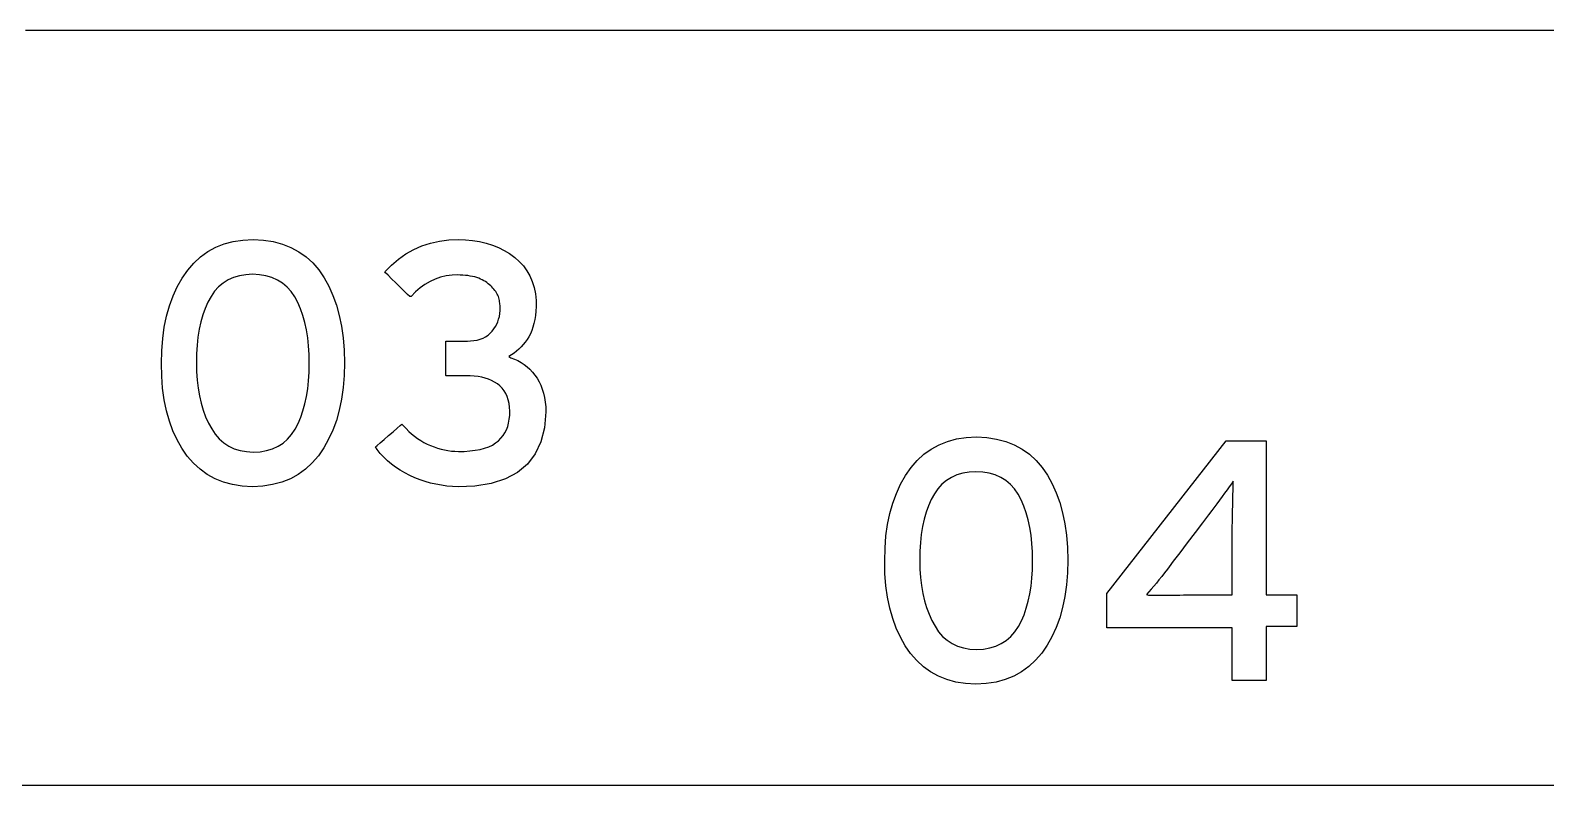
# Model space of a CAD drawing. Extents: x 1 to 47.7, y 0.2 to 35.
# Drawn here: x 27.326 to 27.941, y 10.665 to 10.971 of the extents above; entities that cross this region are included whole.
import ezdxf

# ---------------------------------------------------------------- set-up
doc = ezdxf.new("R2010")
doc.units = 0
doc.header["$MEASUREMENT"] = 0
doc.layers.add('6_1__EMPTY_IO_BOARD_POSITI', color=7, linetype='CONTINUOUS')
doc.layers.add('7_0_____DWG', color=7, linetype='CONTINUOUS')

msp = doc.modelspace()

# ---------------------------------------------------------------- linework, layer by layer
at = {"layer": '6_1__EMPTY_IO_BOARD_POSITI'}
msp.add_lwpolyline([(28.61066, 10.97103), (28.41481, 10.97103), (28.22421, 10.97103), (28.04009, 10.97103), (27.95083, 10.97103), (27.86365, 10.97103), (27.77871, 10.97103), (27.69614, 10.97103), (27.61611, 10.97103), (27.53877, 10.97103), (27.46427, 10.97103), (27.39277, 10.97103), (27.32442, 10.97103)], dxfattribs=at)
at = {"layer": '7_0_____DWG'}
for points in [[(27.45378, 10.83624), (27.45365, 10.8311), (27.45326, 10.82619), (27.45261, 10.82152), (27.45169, 10.81709), (27.45052, 10.81289), (27.44909, 10.80894), (27.4474, 10.80522), (27.44545, 10.80175), (27.44323, 10.79852), (27.44076, 10.79563), (27.43804, 10.79313), (27.43507, 10.79099), (27.43186, 10.78923), (27.4284, 10.78784), (27.42468, 10.78683), (27.42073, 10.78619), (27.41652, 10.78592), (27.41236, 10.78619), (27.40844, 10.78682), (27.40477, 10.78782), (27.40134, 10.7892), (27.39815, 10.79094), (27.39521, 10.79306), (27.39252, 10.79554), (27.39006, 10.79839), (27.38786, 10.80158), (27.3859, 10.80501), (27.38421, 10.80868), (27.38278, 10.81261), (27.38161, 10.81678), (27.3807, 10.8212), (27.38005, 10.82588), (27.37966, 10.8308), (27.37953, 10.83597), (27.37966, 10.84113), (27.38006, 10.84606), (27.38072, 10.85074), (27.38164, 10.85518), (27.38282, 10.85938), (27.38427, 10.86334), (27.38599, 10.86706), (27.38796, 10.87054), (27.3902, 10.87377), (27.39269, 10.87666), (27.39541, 10.87917), (27.39837, 10.8813), (27.40158, 10.88305), (27.40502, 10.88441), (27.4087, 10.8854), (27.41262, 10.886), (27.41679, 10.88622), (27.42099, 10.88597), (27.42494, 10.88536), (27.42864, 10.88437), (27.43209, 10.88301), (27.43529, 10.88128), (27.43824, 10.87918), (27.44093, 10.87672), (27.44338, 10.87388), (27.44557, 10.87069), (27.44749, 10.86726), (27.44916, 10.86357), (27.45057, 10.85963), (27.45172, 10.85545), (27.45262, 10.85102), (27.45326, 10.84634), (27.45365, 10.84142)], [(27.53554, 10.81634), (27.53498, 10.8099), (27.53355, 10.80422), (27.53125, 10.79931), (27.52808, 10.79517), (27.52403, 10.79179), (27.51912, 10.78918), (27.51333, 10.78733), (27.50666, 10.78624), (27.49993, 10.78593), (27.49764, 10.78604), (27.49539, 10.78625), (27.49315, 10.78656), (27.49094, 10.78697), (27.48876, 10.78748), (27.4866, 10.78809), (27.48447, 10.7888), (27.48237, 10.78962), (27.48028, 10.79053), (27.47827, 10.79156), (27.47636, 10.79267), (27.47456, 10.79387), (27.47285, 10.79514), (27.47125, 10.7965), (27.46975, 10.79795), (27.46834, 10.79947), (27.46705, 10.80108), (27.46642, 10.8021), (27.4671, 10.80269), (27.46834, 10.80377), (27.46995, 10.80517), (27.47174, 10.80674), (27.47354, 10.8083), (27.47514, 10.80971), (27.47638, 10.81079), (27.47706, 10.81138), (27.47773, 10.81073), (27.47881, 10.80955), (27.47993, 10.80844), (27.48108, 10.8074), (27.48227, 10.80643), (27.48349, 10.80553), (27.48476, 10.8047), (27.48606, 10.80395), (27.48739, 10.80326), (27.48878, 10.80265), (27.49018, 10.80211), (27.49158, 10.80163), (27.49299, 10.80123), (27.4944, 10.8009), (27.49581, 10.80064), (27.49723, 10.80046), (27.49865, 10.80034), (27.50007, 10.80029), (27.5024, 10.80033), (27.50473, 10.80048), (27.50688, 10.80075), (27.50887, 10.80112), (27.5107, 10.8016), (27.51235, 10.8022), (27.51384, 10.8029), (27.51516, 10.80372), (27.51632, 10.80465), (27.5173, 10.80563), (27.51816, 10.80669), (27.5189, 10.80784), (27.51953, 10.80908), (27.52004, 10.81041), (27.52044, 10.81182), (27.52071, 10.81332), (27.52087, 10.81491), (27.52091, 10.81658), (27.52081, 10.81822), (27.52059, 10.81976), (27.52026, 10.8212), (27.51982, 10.82254), (27.51926, 10.82377), (27.51858, 10.82491), (27.51779, 10.82595), (27.51689, 10.82689), (27.51587, 10.82771), (27.51474, 10.82843), (27.51354, 10.82905), (27.51227, 10.82959), (27.51092, 10.83003), (27.50949, 10.83039), (27.508, 10.83067), (27.50643, 10.83085), (27.50478, 10.83095), (27.50375, 10.83096), (27.5032, 10.83096), (27.50219, 10.83096), (27.50088, 10.83096), (27.49941, 10.83096), (27.49794, 10.83096), (27.49663, 10.83096), (27.49562, 10.83096), (27.49507, 10.83096), (27.49501, 10.83113), (27.49501, 10.83213), (27.49501, 10.83383), (27.49501, 10.83599), (27.49501, 10.83835), (27.49501, 10.84067), (27.49501, 10.84272), (27.49501, 10.84425), (27.49501, 10.84501), (27.49517, 10.84505), (27.49586, 10.84505), (27.49696, 10.84505), (27.49831, 10.84505), (27.49978, 10.84505), (27.5012, 10.84505), (27.50242, 10.84505), (27.50331, 10.84505), (27.5037, 10.84505), (27.50497, 10.84509), (27.50637, 10.84523), (27.50768, 10.84547), (27.50891, 10.84582), (27.51005, 10.84626), (27.51111, 10.84681), (27.51208, 10.84746), (27.51297, 10.84822), (27.51377, 10.84907), (27.51446, 10.84996), (27.51506, 10.85089), (27.51559, 10.85186), (27.51603, 10.85287), (27.51638, 10.85393), (27.51666, 10.85503), (27.51685, 10.85618), (27.51696, 10.85737), (27.51699, 10.85849), (27.51698, 10.85897), (27.51696, 10.85946), (27.51691, 10.85995), (27.51685, 10.86046), (27.51677, 10.86097), (27.51668, 10.86148), (27.51656, 10.86201), (27.51643, 10.86254), (27.51627, 10.86307), (27.51604, 10.8636), (27.51578, 10.86412), (27.51549, 10.86462), (27.51518, 10.86512), (27.51483, 10.8656), (27.51446, 10.86606), (27.51406, 10.86652), (27.51363, 10.86697), (27.51317, 10.86742), (27.51268, 10.86788), (27.51216, 10.86831), (27.5116, 10.86873), (27.51101, 10.86913), (27.51039, 10.8695), (27.50973, 10.86985), (27.50904, 10.87019), (27.50831, 10.8705), (27.50753, 10.87078), (27.50669, 10.87102), (27.50581, 10.87124), (27.50488, 10.87142), (27.50391, 10.87157), (27.50289, 10.87168), (27.50183, 10.87177), (27.50073, 10.87183), (27.49958, 10.87185), (27.4975, 10.87177), (27.49513, 10.87147), (27.49285, 10.87094), (27.49065, 10.87019), (27.48853, 10.86922), (27.48649, 10.86802), (27.48454, 10.86659), (27.48266, 10.86494), (27.48087, 10.86307), (27.48034, 10.86306), (27.47943, 10.86395), (27.47806, 10.86531), (27.4764, 10.86694), (27.47463, 10.86867), (27.47295, 10.87033), (27.47152, 10.87173), (27.47053, 10.8727), (27.47016, 10.87307), (27.47288, 10.87584), (27.47574, 10.87829), (27.47876, 10.88041), (27.48193, 10.8822), (27.48525, 10.88366), (27.48872, 10.8848), (27.49234, 10.8856), (27.49611, 10.88608), (27.4999, 10.88622), (27.50292, 10.88611), (27.50583, 10.88583), (27.50861, 10.88537), (27.51129, 10.88474), (27.51384, 10.88394), (27.51628, 10.88296), (27.5186, 10.88181), (27.52081, 10.88049), (27.52289, 10.87899), (27.52477, 10.87733), (27.52642, 10.87551), (27.52785, 10.87354), (27.52905, 10.87143), (27.53002, 10.86916), (27.53076, 10.86674), (27.53128, 10.86417), (27.53157, 10.86145), (27.5316, 10.859), (27.53149, 10.85715), (27.5313, 10.85538), (27.53104, 10.85372), (27.53071, 10.85214), (27.53031, 10.85067), (27.52983, 10.84929), (27.52928, 10.848), (27.52865, 10.84681), (27.52794, 10.8457), (27.52717, 10.84464), (27.52636, 10.84363), (27.52549, 10.84269), (27.52459, 10.84179), (27.52364, 10.84096), (27.52264, 10.84017), (27.5216, 10.83945), (27.52051, 10.83878), (27.52129, 10.83828), (27.52276, 10.83774), (27.52415, 10.83711), (27.52548, 10.83638), (27.52674, 10.83555), (27.52793, 10.83462), (27.52905, 10.8336), (27.5301, 10.83247), (27.53108, 10.83124), (27.53199, 10.82995), (27.53279, 10.82857), (27.5335, 10.8271), (27.5341, 10.82553), (27.53459, 10.82388), (27.53499, 10.82213), (27.53527, 10.82029), (27.53546, 10.81836)], [(27.43955, 10.83597), (27.43948, 10.83959), (27.43926, 10.84305), (27.43889, 10.84637), (27.43838, 10.84953), (27.43773, 10.85254), (27.43693, 10.85539), (27.43598, 10.85809), (27.43489, 10.86065), (27.43363, 10.86302), (27.43216, 10.86513), (27.43051, 10.86695), (27.42866, 10.86851), (27.42662, 10.86978), (27.42438, 10.87078), (27.42195, 10.87151), (27.41933, 10.87195), (27.41652, 10.87212), (27.41375, 10.87196), (27.41117, 10.87151), (27.40878, 10.8708), (27.40658, 10.86981), (27.40457, 10.86855), (27.40275, 10.86702), (27.40111, 10.86522), (27.39967, 10.86314), (27.39841, 10.86081), (27.39729, 10.85831), (27.39633, 10.85565), (27.39551, 10.85283), (27.39486, 10.84984), (27.39435, 10.84669), (27.394, 10.84337), (27.3938, 10.83989), (27.39376, 10.83624), (27.39383, 10.83264), (27.39406, 10.8292), (27.39445, 10.82591), (27.39498, 10.82278), (27.39567, 10.8198), (27.39651, 10.81699), (27.3975, 10.81432), (27.39865, 10.81182), (27.39994, 10.80943), (27.4014, 10.80725), (27.40304, 10.80536), (27.40487, 10.80375), (27.40688, 10.80243), (27.40908, 10.8014), (27.41146, 10.80066), (27.41403, 10.8002), (27.41679, 10.80002), (27.4196, 10.80019), (27.42222, 10.80065), (27.42463, 10.80139), (27.42686, 10.80241), (27.42888, 10.80371), (27.43071, 10.80529), (27.43234, 10.80716), (27.43378, 10.80931), (27.43501, 10.81167), (27.43607, 10.81414), (27.43699, 10.81678), (27.43777, 10.81958), (27.43841, 10.82254), (27.43891, 10.82566), (27.43926, 10.82893), (27.43948, 10.83237)], [(27.74727, 10.75621), (27.74714, 10.75106), (27.74675, 10.74615), (27.7461, 10.74148), (27.74519, 10.73705), (27.74402, 10.73286), (27.74259, 10.7289), (27.7409, 10.72519), (27.73895, 10.72171), (27.73673, 10.71848), (27.73426, 10.7156), (27.73154, 10.71309), (27.72857, 10.71095), (27.72535, 10.70919), (27.72189, 10.7078), (27.71818, 10.70679), (27.71422, 10.70615), (27.71002, 10.70589), (27.70585, 10.70615), (27.70194, 10.70678), (27.69826, 10.70779), (27.69483, 10.70916), (27.69165, 10.71091), (27.6887, 10.71302), (27.686, 10.7155), (27.68355, 10.71836), (27.68134, 10.72154), (27.67939, 10.72497), (27.6777, 10.72864), (27.67627, 10.73257), (27.6751, 10.73674), (27.67419, 10.74117), (27.67353, 10.74584), (27.67314, 10.75076), (27.67301, 10.75593), (27.67315, 10.7611), (27.67354, 10.76602), (27.6742, 10.7707), (27.67513, 10.77514), (27.67632, 10.77934), (27.67777, 10.7833), (27.67948, 10.78702), (27.68146, 10.7905), (27.6837, 10.79374), (27.68618, 10.79663), (27.6889, 10.79914), (27.69187, 10.80126), (27.69507, 10.80301), (27.69851, 10.80438), (27.70219, 10.80536), (27.70611, 10.80596), (27.71027, 10.80619), (27.71448, 10.80594), (27.71843, 10.80532), (27.72213, 10.80433), (27.72558, 10.80297), (27.72878, 10.80124), (27.73173, 10.79915), (27.73442, 10.79668), (27.73687, 10.79384), (27.73906, 10.79066), (27.74098, 10.78722), (27.74265, 10.78353), (27.74406, 10.7796), (27.74522, 10.77541), (27.74612, 10.77098), (27.74676, 10.7663), (27.74715, 10.76138)], [(27.73303, 10.75593), (27.73296, 10.75955), (27.73274, 10.76302), (27.73238, 10.76633), (27.73187, 10.76949), (27.73121, 10.7725), (27.73041, 10.77535), (27.72946, 10.77806), (27.72837, 10.78061), (27.72711, 10.78298), (27.72565, 10.78509), (27.724, 10.78692), (27.72215, 10.78847), (27.72011, 10.78974), (27.71788, 10.79074), (27.71545, 10.79147), (27.71283, 10.79192), (27.71002, 10.79209), (27.70725, 10.79192), (27.70467, 10.79148), (27.70228, 10.79076), (27.70007, 10.78978), (27.69806, 10.78852), (27.69624, 10.78698), (27.69461, 10.78518), (27.69317, 10.7831), (27.6919, 10.78077), (27.69078, 10.77828), (27.68982, 10.77562), (27.68901, 10.77279), (27.68835, 10.7698), (27.68785, 10.76665), (27.6875, 10.76333), (27.6873, 10.75985), (27.68726, 10.75621), (27.68733, 10.7526), (27.68756, 10.74916), (27.68794, 10.74587), (27.68848, 10.74274), (27.68916, 10.73977), (27.69, 10.73695), (27.691, 10.73429), (27.69214, 10.73178), (27.69343, 10.72939), (27.69489, 10.72721), (27.69653, 10.72532), (27.69835, 10.72372), (27.70037, 10.7224), (27.70256, 10.72137), (27.70495, 10.72062), (27.70752, 10.72016), (27.71027, 10.71998), (27.71308, 10.72016), (27.7157, 10.72061), (27.71812, 10.72135), (27.72034, 10.72237), (27.72236, 10.72367), (27.72419, 10.72526), (27.72582, 10.72712), (27.72726, 10.72927), (27.72849, 10.73163), (27.72956, 10.73411), (27.73048, 10.73675), (27.73126, 10.73954), (27.7319, 10.7425), (27.73239, 10.74562), (27.73275, 10.7489), (27.73296, 10.75234)], [(27.81447, 10.78827), (27.81368, 10.78714), (27.81283, 10.78595), (27.81192, 10.78469), (27.81096, 10.78337), (27.80994, 10.78198), (27.80886, 10.78053), (27.80772, 10.77901), (27.80653, 10.77743), (27.80576, 10.77641), (27.80435, 10.77454), (27.80197, 10.77141), (27.799, 10.76749), (27.79579, 10.76326), (27.79272, 10.7592), (27.79013, 10.75579), (27.78841, 10.75351), (27.78771, 10.7526), (27.78655, 10.75108), (27.78541, 10.74962), (27.78431, 10.74823), (27.78324, 10.74691), (27.7822, 10.74565), (27.78119, 10.74445), (27.78022, 10.74332), (27.77928, 10.74225), (27.78012, 10.74196), (27.78172, 10.74196), (27.78339, 10.74197), (27.78513, 10.74198), (27.78693, 10.742), (27.78879, 10.74202), (27.79072, 10.74204), (27.79271, 10.74207), (27.79424, 10.74209), (27.79542, 10.74209), (27.79777, 10.74209), (27.80089, 10.74209), (27.80438, 10.74209), (27.80784, 10.74209), (27.81087, 10.74209), (27.81308, 10.74209), (27.81406, 10.74209), (27.81407, 10.74291), (27.81407, 10.74562), (27.81407, 10.74967), (27.81407, 10.75449), (27.81407, 10.75951), (27.81407, 10.76417), (27.81407, 10.76789), (27.81407, 10.77011), (27.81409, 10.77153), (27.81413, 10.77392), (27.81417, 10.77622), (27.81421, 10.77844), (27.81425, 10.78057), (27.8143, 10.78262), (27.81436, 10.78459), (27.81441, 10.78647)]]:
    msp.add_lwpolyline(points, close=True, dxfattribs=at)
for points in [[(27.82777, 10.72928), (27.82777, 10.70744), (27.81407, 10.70744), (27.81407, 10.72881), (27.7631, 10.72881), (27.7631, 10.74272), (27.81162, 10.80463), (27.82777, 10.80463), (27.82777, 10.74209), (27.84024, 10.74209), (27.84024, 10.72928), (27.82777, 10.72928)], [(28.53557, 10.66478), (28.46673, 10.66478), (28.39873, 10.66478), (28.33157, 10.66478), (28.26527, 10.66478), (28.19984, 10.66478), (28.13529, 10.66478), (28.07164, 10.66478), (28.00889, 10.66478), (27.94705, 10.66478), (27.88615, 10.66478), (27.82619, 10.66478), (27.76718, 10.66478), (27.70914, 10.66478), (27.65208, 10.66478), (27.596, 10.66478), (27.54092, 10.66478), (27.48686, 10.66478), (27.43382, 10.66478), (27.38182, 10.66478), (27.33087, 10.66478), (27.28098, 10.66478)]]:
    msp.add_lwpolyline(points, dxfattribs=at)

doc.saveas('drawing.dxf')
